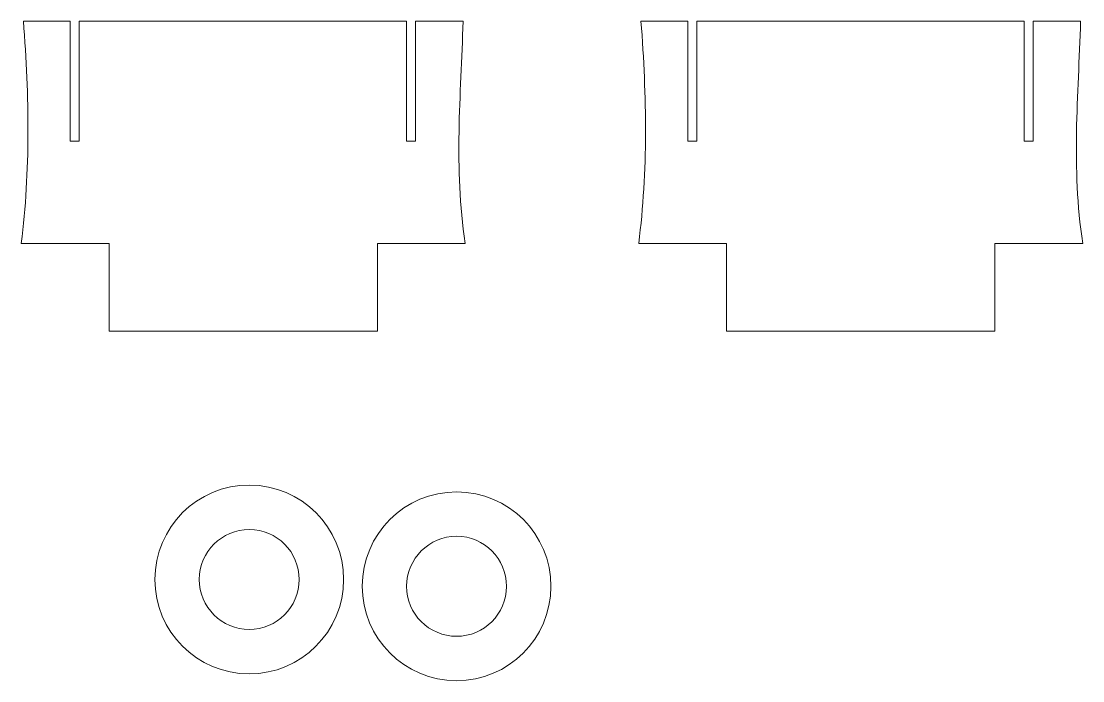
# Model space of a CAD drawing. Header units: millimetres. Extents: x -183 to 107, y -62 to 104.
# Drawn here: x -11.32 to 36.49, y -48.6 to -18.91 of the extents above; entities that cross this region are included whole.
import ezdxf

# ---------------------------------------------------------------- set-up
doc = ezdxf.new("R2010")
doc.units = ezdxf.units.MM
doc.header["$MEASUREMENT"] = 0
doc.layers.add('Layer 1', color=7, linetype='Continuous')

msp = doc.modelspace()

# ---------------------------------------------------------------- linework, layer by layer
at = {"layer": 'Layer 1', "color": 20, "lineweight": 9}
for points, knots in [([(-11.2212, -18.9116), (-11.2212, -18.9116), (-9.1152, -18.9116), (-9.1152, -18.9116), (-9.1152, -18.9116), (-9.1152, -18.9116), (-9.1152, -24.3172), (-9.1152, -24.3172), (-9.1152, -24.3172), (-9.1152, -24.3172), (-8.7053, -24.3172), (-8.7053, -24.3172), (-8.7053, -24.3172), (-8.7053, -24.3172), (-8.7053, -18.9116), (-8.7053, -18.9116), (-8.7053, -18.9116), (-8.7053, -18.9116), (6.0335, -18.9116), (6.0335, -18.9116), (6.0335, -18.9116), (6.0335, -18.9116), (6.0335, -24.3172), (6.0335, -24.3172), (6.0335, -24.3172), (6.0335, -24.3172), (6.4434, -24.3172), (6.4434, -24.3172), (6.4434, -24.3172), (6.4434, -24.3172), (6.4434, -18.9116), (6.4434, -18.9116), (6.4434, -18.9116), (7.1552, -18.9116), (7.867, -18.9116), (8.5788, -18.9116), (8.5788, -18.9116), (8.483, -22.2816), (8.1566, -25.4901), (8.6788, -28.9116), (8.6788, -28.9116), (8.6788, -28.9116), (4.724, -28.9116), (4.724, -28.9116), (4.724, -28.9116), (4.724, -28.9116), (4.724, -32.8615), (4.724, -32.8615), (4.724, -32.8615), (4.724, -32.8615), (-7.3663, -32.8615), (-7.3663, -32.8615), (-7.3663, -32.8615), (-7.3663, -32.8615), (-7.3663, -28.9116), (-7.3663, -28.9116), (-7.3663, -28.9116), (-7.3663, -28.9116), (-11.3212, -28.9116), (-11.3212, -28.9116), (-11.3212, -28.9116), (-10.9091, -25.6665), (-10.9546, -22.2953), (-11.2212, -18.9116)], [0, 0, 0, 0, 0.0588235, 0.0588235, 0.0588235, 0.0588235, 0.1176471, 0.1176471, 0.1176471, 0.1176471, 0.1764706, 0.1764706, 0.1764706, 0.1764706, 0.2352941, 0.2352941, 0.2352941, 0.2352941, 0.2941176, 0.2941176, 0.2941176, 0.2941176, 0.3529412, 0.3529412, 0.3529412, 0.3529412, 0.4117647, 0.4117647, 0.4117647, 0.4117647, 0.4705882, 0.4705882, 0.4705882, 0.4705882, 0.5294118, 0.5294118, 0.5294118, 0.5294118, 0.5882353, 0.5882353, 0.5882353, 0.5882353, 0.6470588, 0.6470588, 0.6470588, 0.6470588, 0.7058824, 0.7058824, 0.7058824, 0.7058824, 0.7647059, 0.7647059, 0.7647059, 0.7647059, 0.8235294, 0.8235294, 0.8235294, 0.8235294, 0.8823529, 0.8823529, 0.8823529, 0.8823529, 1, 1, 1, 1]), ([(16.5915, -18.9116), (16.5915, -18.9116), (18.6975, -18.9116), (18.6975, -18.9116), (18.6975, -18.9116), (18.6975, -18.9116), (18.6975, -24.3172), (18.6975, -24.3172), (18.6975, -24.3172), (18.6975, -24.3172), (19.1074, -24.3172), (19.1074, -24.3172), (19.1074, -24.3172), (19.1074, -24.3172), (19.1074, -18.9116), (19.1074, -18.9116), (19.1074, -18.9116), (19.1074, -18.9116), (33.8462, -18.9116), (33.8462, -18.9116), (33.8462, -18.9116), (33.8462, -18.9116), (33.8462, -24.3172), (33.8462, -24.3172), (33.8462, -24.3172), (33.8462, -24.3172), (34.2561, -24.3172), (34.2561, -24.3172), (34.2561, -24.3172), (34.2561, -24.3172), (34.2561, -18.9116), (34.2561, -18.9116), (34.2561, -18.9116), (34.9679, -18.9116), (35.6797, -18.9116), (36.3915, -18.9116), (36.3915, -18.9116), (36.2957, -22.2816), (35.9693, -25.4901), (36.4915, -28.9116), (36.4915, -28.9116), (36.4915, -28.9116), (32.5367, -28.9116), (32.5367, -28.9116), (32.5367, -28.9116), (32.5367, -28.9116), (32.5367, -32.8615), (32.5367, -32.8615), (32.5367, -32.8615), (32.5367, -32.8615), (20.4464, -32.8615), (20.4464, -32.8615), (20.4464, -32.8615), (20.4464, -32.8615), (20.4464, -28.9116), (20.4464, -28.9116), (20.4464, -28.9116), (20.4464, -28.9116), (16.4915, -28.9116), (16.4915, -28.9116), (16.4915, -28.9116), (16.9036, -25.6665), (16.8581, -22.2953), (16.5915, -18.9116)], [0, 0, 0, 0, 0.0588235, 0.0588235, 0.0588235, 0.0588235, 0.1176471, 0.1176471, 0.1176471, 0.1176471, 0.1764706, 0.1764706, 0.1764706, 0.1764706, 0.2352941, 0.2352941, 0.2352941, 0.2352941, 0.2941176, 0.2941176, 0.2941176, 0.2941176, 0.3529412, 0.3529412, 0.3529412, 0.3529412, 0.4117647, 0.4117647, 0.4117647, 0.4117647, 0.4705882, 0.4705882, 0.4705882, 0.4705882, 0.5294118, 0.5294118, 0.5294118, 0.5294118, 0.5882353, 0.5882353, 0.5882353, 0.5882353, 0.6470588, 0.6470588, 0.6470588, 0.6470588, 0.7058824, 0.7058824, 0.7058824, 0.7058824, 0.7647059, 0.7647059, 0.7647059, 0.7647059, 0.8235294, 0.8235294, 0.8235294, 0.8235294, 0.8823529, 0.8823529, 0.8823529, 0.8823529, 1, 1, 1, 1]), ([(-1.0461, -39.7908), (1.3012, -39.7936), (3.2017, -41.6984), (3.199, -44.0455), (3.199, -44.0455), (3.1962, -46.3928), (1.2914, -48.2933), (-1.0557, -48.2906), (-1.0557, -48.2906), (-3.4028, -48.2878), (-5.3034, -46.3828), (-5.3008, -44.0359), (-5.3008, -44.0359), (-5.298, -41.6886), (-3.3932, -39.7882), (-1.0461, -39.7908)], [0, 0, 0, 0, 0.2, 0.2, 0.2, 0.2, 0.4, 0.4, 0.4, 0.4, 0.6, 0.6, 0.6, 0.6, 1, 1, 1, 1]), ([(8.2921, -40.097), (10.6394, -40.0998), (12.5399, -42.0046), (12.5372, -44.3517), (12.5372, -44.3517), (12.5344, -46.699), (10.6296, -48.5995), (8.2825, -48.5968), (8.2825, -48.5968), (5.9354, -48.594), (4.0348, -46.689), (4.0374, -44.3421), (4.0374, -44.3421), (4.0402, -41.9948), (5.945, -40.0944), (8.2921, -40.097)], [0, 0, 0, 0, 0.2, 0.2, 0.2, 0.2, 0.4, 0.4, 0.4, 0.4, 0.6, 0.6, 0.6, 0.6, 1, 1, 1, 1]), ([(-1.0483, -41.7908), (0.1943, -41.7922), (1.2005, -42.8007), (1.199, -44.0433), (1.199, -44.0433), (1.1976, -45.2859), (0.1891, -46.2921), (-1.0535, -46.2906), (-1.0535, -46.2906), (-2.296, -46.2892), (-3.3022, -45.2807), (-3.3008, -44.0381), (-3.3008, -44.0381), (-3.2994, -42.7955), (-2.2909, -41.7894), (-1.0483, -41.7908)], [0, 0, 0, 0, 0.2, 0.2, 0.2, 0.2, 0.4, 0.4, 0.4, 0.4, 0.6, 0.6, 0.6, 0.6, 1, 1, 1, 1]), ([(8.2899, -42.097), (9.5325, -42.0984), (10.5387, -43.1069), (10.5372, -44.3495), (10.5372, -44.3495), (10.5358, -45.5921), (9.5273, -46.5983), (8.2847, -46.5968), (8.2847, -46.5968), (7.0422, -46.5954), (6.036, -45.5869), (6.0374, -44.3443), (6.0374, -44.3443), (6.0388, -43.1017), (7.0473, -42.0956), (8.2899, -42.097)], [0, 0, 0, 0, 0.2, 0.2, 0.2, 0.2, 0.4, 0.4, 0.4, 0.4, 0.6, 0.6, 0.6, 0.6, 1, 1, 1, 1])]:
    msp.add_open_spline(points, degree=3, knots=knots, dxfattribs=at)

doc.saveas('drawing.dxf')
